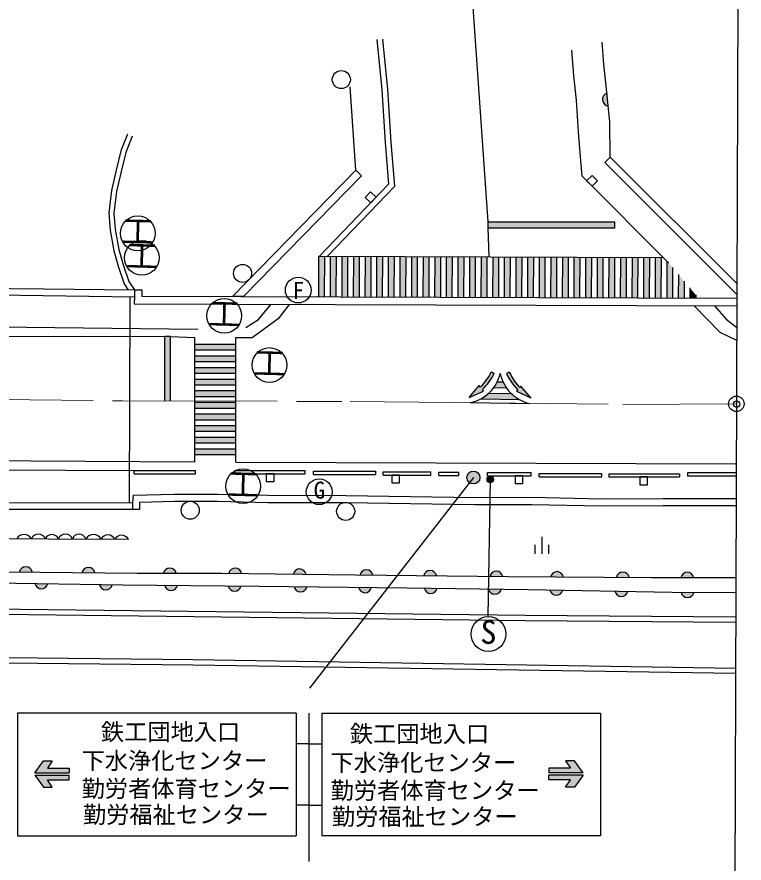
# Model space of a CAD drawing. Units: millimetres at full size, sheet at 1:1000; details may follow other scales. Extents: x 40000 to 680000, y 20000 to 380000.
# Drawn here: x 512061 to 568450, y 259263 to 324825 of the extents above; entities that cross this region are included whole.
import ezdxf
from ezdxf.enums import TextEntityAlignment as Align

# ---------------------------------------------------------------- set-up
doc = ezdxf.new("R2010")
doc.units = ezdxf.units.MM
doc.header["$LTSCALE"] = 1000
doc.header["$PDMODE"] = 32
doc.header["$PDSIZE"] = 500
doc.linetypes.add('CHAIN', pattern=[18.5, 12, -1.5, 3.5, -1.5])
for name, color, linetype, lineweight in [('M-BGD', 7, 'Continuous', 25), ('M-BGD-EXST', 7, 'Continuous', 25), ('M-BMK', 2, 'CHAIN', 13), ('M-BMK-OTRS', 5, 'Continuous', 25), ('M-BMK-SRVR', 3, 'Continuous', 25), ('M-STR-STR1', 1, 'Continuous', 25), ('M-STR-STRC', 7, 'Continuous', 25)]:
    doc.layers.add(name, color=color, linetype=linetype, lineweight=lineweight)
doc.layers.add('M-OTRS', color=6, linetype='Continuous')
doc.styles.add('ＭＳ ゴシック', font='')
doc.styles.get('ＭＳ ゴシック').set_extended_font_data('MS Gothic')

msp = doc.modelspace()

# ---------------------------------------------------------------- hatches: boundary and pattern name
at = {"layer": 'M-BGD'}
for points in [[(557826, 318910, 0.82183), (557923, 317924)], [(513243, 281814, 0.82183), (512252, 281826)], [(518100, 281756, 0.82183), (517110, 281768)], [(524419, 281720, 0.82183), (523428, 281719)], [(529483, 281704, 0.82183), (528492, 281717)], [(534481, 281639, 0.82183), (533490, 281651)], [(539659, 281574, 0.82183), (538668, 281585)], [(544600, 281522, 0.82183), (543609, 281532)], [(549738, 281467, 0.82183), (548747, 281477)], [(554441, 281433, 0.82183), (553450, 281439)], [(559539, 281397, 0.82183), (558548, 281404)], [(564539, 281392, 0.82183), (563548, 281390)], [(513461, 280931, 0.82183), (514452, 280915)], [(518461, 280848, 0.82183), (519452, 280832)], [(523519, 280789, 0.82183), (524510, 280780)], [(528440, 280746, 0.82183), (529431, 280737)], [(533557, 280690, 0.82183), (534548, 280677)], [(538558, 280626, 0.82183), (539549, 280613)], [(543656, 280561, 0.82183), (544647, 280549)], [(548632, 280499, 0.82183), (549623, 280487)], [(553395, 280429, 0.82183), (554386, 280410)], [(558435, 280333, 0.82183), (559426, 280314)], [(563570, 280245, 0.82183), (564561, 280239)]]:
    msp.add_hatch(color=256, dxfattribs=at).paths.add_polyline_path(points)
at = {"layer": 'M-BGD-EXST'}
msp.add_hatch(color=256, dxfattribs=at).paths.add_polyline_path([(549016, 288985, 1), (548516, 288985, 1)])
at = {"layer": 'M-STR-STRC'}
for points in [[(558430, 308941), (548604, 308941), (548604, 308491), (558430, 308491)], [(535908, 306288), (535458, 306290), (535447, 303146), (535897, 303144)], [(536808, 306285), (536358, 306286), (536347, 303143), (536797, 303141)], [(537708, 306282), (537258, 306283), (537247, 303140), (537697, 303138)], [(538608, 306279), (538158, 306280), (538147, 303136), (538597, 303135)], [(539508, 306275), (539058, 306277), (539047, 303133), (539497, 303132)], [(540408, 306272), (539958, 306274), (539947, 303130), (540397, 303129)], [(541308, 306269), (540858, 306271), (540847, 303127), (541297, 303126)], [(542208, 306266), (541758, 306268), (541747, 303124), (542197, 303122)], [(543108, 306263), (542658, 306265), (542647, 303121), (543097, 303119)], [(544008, 306260), (543558, 306261), (543547, 303118), (543997, 303116)], [(544908, 306257), (544458, 306258), (544447, 303115), (544897, 303113)], [(545808, 306254), (545358, 306255), (545347, 303111), (545797, 303110)], [(546708, 306250), (546258, 306252), (546247, 303108), (546697, 303107)], [(547608, 306247), (547158, 306249), (547147, 303105), (547597, 303104)], [(548508, 306244), (548058, 306246), (548047, 303102), (548497, 303100)], [(549408, 306241), (548958, 306243), (548947, 303099), (549397, 303097)], [(550308, 306238), (549858, 306239), (549847, 303096), (550297, 303094)], [(551208, 306235), (550758, 306236), (550747, 303093), (551197, 303091)], [(552108, 306232), (551658, 306233), (551647, 303090), (552097, 303088)], [(553008, 306229), (552558, 306230), (552547, 303086), (552997, 303085)], [(553908, 306225), (553458, 306227), (553447, 303083), (553897, 303082)], [(554808, 306222), (554358, 306224), (554347, 303080), (554797, 303079)], [(555708, 306219), (555258, 306221), (555247, 303077), (555697, 303075)], [(556608, 306216), (556158, 306218), (556147, 303074), (556597, 303072)], [(557508, 306213), (557058, 306214), (557047, 303071), (557497, 303069)], [(558408, 306210), (557958, 306211), (557947, 303068), (558397, 303066)], [(559308, 306207), (558858, 306208), (558847, 303064), (559297, 303063)], [(560208, 306203), (559758, 306205), (559747, 303061), (560197, 303060)], [(561108, 306200), (560658, 306202), (560647, 303058), (561097, 303057)], [(562008, 306197), (561558, 306199), (561547, 303055), (561997, 303054)], [(562905, 305404), (562609, 305753), (562457, 305905), (562447, 303052), (562897, 303050)], [(563801, 304349), (563353, 304877), (563347, 303049), (563797, 303047)], [(564250, 303822), (564247, 303046), (564697, 303044), (564698, 303294)], [(523982, 300073), (523532, 300073), (523532, 295066), (523982, 295065)], [(529033, 299469), (525868, 299469), (525868, 299019), (529033, 299019)], [(529033, 298569), (525868, 298569), (525868, 298119), (529033, 298119)], [(529033, 297669), (525868, 297669), (525868, 297219), (529033, 297219)], [(549069, 297193), (549031, 297121), (548993, 297049), (548953, 296977), (548911, 296907), (548869, 296837), (548825, 296768), (548780, 296699), (548734, 296632), (548687, 296565), (548639, 296499), (548589, 296434), (548538, 296370), (548487, 296307), (548434, 296244), (548380, 296183), (548325, 296123), (548269, 296063), (548212, 296004), (548153, 295947), (548237, 295836), (547121, 295330), (547919, 296260), (548010, 296139), (548066, 296197), (548122, 296257), (548177, 296318), (548230, 296380), (548283, 296443), (548334, 296506), (548384, 296571), (548433, 296636), (548481, 296702), (548528, 296769), (548574, 296837), (548618, 296906), (548661, 296975), (548703, 297045), (548744, 297116), (548784, 297188), (548822, 297260), (548850, 297315), (549073, 297203)], [(550022, 297182), (550058, 297109), (550095, 297036), (550133, 296964), (550173, 296892), (550214, 296821), (550256, 296751), (550299, 296682), (550343, 296613), (550389, 296546), (550436, 296479), (550484, 296412), (550533, 296347), (550583, 296283), (550635, 296219), (550687, 296156), (550741, 296095), (550796, 296034), (550851, 295974), (550908, 295915), (550823, 295806), (551926, 295275), (551150, 296222), (551056, 296103), (551001, 296164), (550947, 296225), (550893, 296287), (550841, 296350), (550790, 296414), (550740, 296479), (550692, 296544), (550644, 296611), (550598, 296678), (550552, 296746), (550508, 296815), (550466, 296885), (550424, 296955), (550384, 297026), (550344, 297098), (550307, 297170), (550270, 297243), (550243, 297299), (550017, 297192)], [(529033, 296769), (525868, 296769), (525868, 296319), (529033, 296319)], [(549759, 296548, 0.04375), (550016, 296095), (549759, 296548), (549315, 296554, -0.04375), (549046, 296107), (550016, 296095)], [(529033, 295869), (525868, 295869), (525868, 295419), (529033, 295419)], [(550403, 295640, 0.06476), (551022, 295182), (550403, 295640), (548648, 295662, -0.06476), (548017, 295221), (551022, 295182)], [(529033, 294969), (525868, 294969), (525868, 294519), (529033, 294519)], [(529033, 294069), (525868, 294069), (525868, 293619), (529033, 293619)], [(529033, 293169), (525868, 293169), (525868, 292719), (529033, 292719)], [(529033, 292269), (525868, 292269), (525868, 291819), (529033, 291819)], [(529033, 291369), (525868, 291369), (525868, 290919), (529033, 290919)], [(547959, 289137, 1), (546959, 289137, 1)], [(513445, 266249), (514115, 267186), (514795, 267186), (514425, 266611), (516109, 266611), (516110, 266250)], [(555962, 266249), (555292, 267186), (554612, 267186), (554982, 266611), (553298, 266611), (553297, 266250)], [(516109, 265712), (516110, 266074), (513445, 266074), (514115, 265138), (514795, 265137), (514425, 265713)], [(553298, 265712), (553297, 266074), (555962, 266074), (555292, 265138), (554612, 265137), (554982, 265713)]]:
    msp.add_hatch(color=256, dxfattribs=at).paths.add_polyline_path(points)

# ---------------------------------------------------------------- linework, layer by layer
at = {"layer": 'M-BGD'}
for p, q in [((538342, 312939), (537891, 319403)), ((558068, 313958), (557644, 313533)), ((567880, 303323), (557644, 313533)), ((567882, 304168), (558068, 313958)), ((538770, 312519), (538342, 312939)), ((506828, 300845), (526100, 300629)), ((507416, 289756), (521159, 289680)), ((521159, 289680), (525921, 289680)), ((521159, 289430), (521159, 289680)), ((521159, 289430), (525921, 289430)), ((525921, 289430), (525921, 289680)), ((528971, 289677), (534421, 289677)), ((528971, 289427), (528971, 289677)), ((528971, 289427), (534421, 289427)), ((534421, 289427), (534421, 289677)), ((535065, 289629), (539903, 289629)), ((535065, 289379), (535065, 289629)), ((535065, 289379), (539903, 289379)), ((539903, 289379), (539903, 289629)), ((540452, 289573), (544147, 289573)), ((540452, 289323), (540452, 289573)), ((540452, 289323), (544147, 289323)), ((544147, 289323), (544147, 289573)), ((544783, 289556), (546335, 289556)), ((544783, 289306), (544783, 289556)), ((544783, 289306), (546335, 289306)), ((546335, 289306), (546335, 289556)), ((548551, 289513), (551936, 289513)), ((548551, 289263), (548551, 289513)), ((548551, 289263), (551936, 289263)), ((551936, 289263), (551936, 289513)), ((552551, 289452), (557424, 289452)), ((552551, 289202), (552551, 289452)), ((552551, 289202), (557424, 289202)), ((557424, 289202), (557424, 289452)), ((557973, 289433), (563450, 289433)), ((557973, 289433), (557973, 289183)), ((557973, 289183), (563450, 289183)), ((563450, 289433), (563450, 289183)), ((567831, 289491), (564049, 289491)), ((564049, 289491), (564049, 289241)), ((567831, 289241), (564049, 289241)), ((552779, 283214), (552779, 284542)), ((552246, 283214), (552246, 283911)), ((553313, 283214), (553313, 283911))]:
    msp.add_line(p, q, dxfattribs=at)
for points in [[(539966, 323065), (540354, 319166), (540619, 315100), (540887, 311856), (535518, 306289)], [(540414, 323110), (540803, 319203), (541068, 315133), (541352, 311690), (536141, 306287)], [(558068, 313958), (558044, 316696), (557819, 318982), (557573, 321155), (557444, 322864)], [(555067, 322251), (555224, 320252), (555434, 318383), (555584, 315888), (555736, 313991), (555857, 312507), (562609, 305753)], [(520637, 315729), (520128, 314438), (519769, 312948), (519391, 311365), (519182, 309636), (519293, 308305), (519568, 306703), (519949, 305425), (520367, 304148), (520665, 303695)], [(521009, 315582), (520510, 314318), (520158, 312854), (519785, 311294), (519584, 309629), (519690, 308355), (519958, 306794), (520331, 305544), (520730, 304324), (521168, 303691)], [(538342, 312939), (528810, 303195), (529654, 303200), (538770, 312519)], [(521147, 303691), (521750, 303684), (521757, 303193), (567879, 303033)], [(521167, 303143), (521166, 302596), (567876, 302433)], [(529802, 300758), (530782, 301374), (531779, 302559)], [(566156, 302439), (567053, 301404), (567871, 300786)], [(521048, 287173), (521090, 287775), (524272, 287848), (527623, 287848), (531517, 287757), (537567, 287744), (542577, 287667), (547563, 287589), (552003, 287602), (557456, 287485), (562169, 287511), (567825, 287523)], [(521043, 286673), (521583, 286673), (521603, 287236), (524278, 287298), (527617, 287298), (531510, 287207), (537562, 287194), (542569, 287117), (547559, 287039), (551998, 287052), (557451, 286935), (562171, 286961), (567823, 286973)], [(68343, 284725), (119677, 284160), (164374, 283525), (201153, 283019), (223037, 282638), (254839, 282186), (293046, 281734), (320563, 281492), (423071, 280005), (551484, 278471), (567793, 278336)], [(68338, 284325), (119672, 283760), (164369, 283125), (201146, 282619), (223030, 282238), (254834, 281786), (293042, 281334), (320558, 281092), (423065, 279606), (551480, 278071), (567791, 277936)], [(505994, 284204), (508288, 284415), (520702, 284349)], [(511368, 281837), (521392, 281716), (527956, 281723), (538308, 281589), (550168, 281462), (561274, 281385), (567803, 281399)], [(68366, 280675), (81625, 280472), (101271, 280135), (123465, 279916), (146335, 279562), (172397, 279280), (191677, 279038), (223572, 278580), (248904, 278146), (272756, 277784), (294542, 277539), (319605, 277209), (343978, 276827), (399967, 276042), (439867, 275665), (467723, 275253), (491897, 274988), (525720, 274631), (567777, 273975)], [(68372, 281075), (81632, 280872), (101277, 280535), (123470, 280316), (146340, 279962), (172401, 279680), (191682, 279438), (223579, 278980), (248910, 278546), (272761, 278184), (294547, 277939), (319610, 277609), (343984, 277227), (399972, 276442), (439872, 276065), (467729, 275653), (491901, 275388), (525725, 275031), (567779, 274375)], [(510298, 280984), (520263, 280818), (530846, 280724), (542304, 280578), (551701, 280461), (562885, 280248), (567799, 280222)]]:
    msp.add_lwpolyline(points, dxfattribs=at)
for points in [[(556238, 312126), (556662, 311702), (557086, 312126), (556662, 312550)], [(539500, 310418), (539917, 310850), (539485, 311267), (539069, 310835)], [(531997, 289427), (531397, 289427), (531397, 288827), (531997, 288827)], [(541739, 289323), (541139, 289323), (541139, 288723), (541739, 288723)], [(551287, 289263), (550687, 289263), (550687, 288663), (551287, 288663)], [(560965, 289183), (560365, 289183), (560365, 288583), (560965, 288583)]]:
    msp.add_lwpolyline(points, close=True, dxfattribs=at)
for centre in [(537219, 319968), (529557, 304955), (525502, 286601), (537555, 286508)]:
    msp.add_circle(centre, 700, dxfattribs=at)
for centre, radius, start, end in [((557972, 318427), 505, 106.77796, 264.43615), ((512620, 284071), 646, 29.51823, 149.86988), ((513716, 284180), 573, 20.76013, 158.62798), ((514770, 284147), 570, 23.90298, 155.48513), ((515824, 284192), 565, 18.62676, 160.76135), ((516876, 284215), 540, 16.3377, 163.05041), ((517990, 284027), 686, 29.1062, 150.28191), ((519118, 284105), 587, 25.17692, 154.21118), ((520174, 284058), 603, 28.90903, 150.47908), ((512746, 281722), 505, 10.48353, 168.14172), ((517604, 281664), 505, 10.48353, 168.14172), ((523924, 281621), 505, 11.23212, 168.89031), ((528986, 281612), 505, 10.42528, 168.08347), ((533984, 281547), 505, 10.42528, 168.08347), ((539162, 281482), 505, 10.55974, 168.21793), ((544103, 281429), 505, 10.55974, 168.21793), ((549241, 281374), 505, 10.55974, 168.21793), ((553945, 281338), 505, 10.77336, 168.43155), ((559043, 281303), 505, 10.77336, 168.43155), ((564044, 281293), 505, 11.28863, 168.94682), ((513958, 281021), 505, 190.21607, 347.87426), ((518958, 280938), 505, 190.21607, 347.87426), ((524016, 280883), 505, 190.66403, 348.32222), ((528936, 280839), 505, 190.66403, 348.32222), ((534054, 280781), 505, 190.43676, 348.09495), ((539055, 280717), 505, 190.43676, 348.09495), ((544153, 280653), 505, 190.46206, 348.12025), ((549129, 280591), 505, 190.46206, 348.12025), ((553892, 280517), 505, 190.07961, 347.7378), ((558932, 280421), 505, 190.07961, 347.7378), ((564066, 280340), 505, 190.86124, 348.51943)]:
    msp.add_arc(centre, radius, start, end, dxfattribs=at)
at = {"layer": 'M-BGD-EXST'}
msp.add_line((548766, 288985), (548579, 278358), dxfattribs=at)
for centre, radius in [((521438, 308055), 1350), ((521749, 306161), 1350), ((533880, 303661), 1000), ((528139, 301666), 1350), ((531645, 297849), 1350), ((529601, 288463), 1350), ((548766, 288985), 250), ((535504, 288035), 1000), ((548626, 277009), 1350)]:
    msp.add_circle(centre, radius, dxfattribs=at)
at = {"layer": 'M-BMK'}
msp.add_lwpolyline([(360745, 296147), (378640, 295972), (396279, 295827), (419421, 295721), (438889, 295563), (452475, 295543), (471767, 295313), (479228, 295300), (488456, 295292), (497283, 295310), (505985, 295217), (520248, 295075), (537916, 295027), (545921, 294950), (559045, 294799), (567850, 294848)], dxfattribs=at)
at = {"layer": 'M-BMK-OTRS'}
msp.add_line((568010, 340958), (567677, 244946), dxfattribs=at)
at = {"layer": 'M-BMK-SRVR'}
msp.add_circle((567850, 294848), 600, dxfattribs=at)
at = {"layer": 'M-OTRS'}
msp.add_point((567873, 294818), dxfattribs=at)
at = {"layer": 'M-STR-STR1'}
for p, q in [((521168, 303691), (521167, 303143)), ((509026, 303320), (521167, 303143)), ((520817, 303148), (520755, 287172))]:
    msp.add_line(p, q, dxfattribs=at)
msp.add_lwpolyline([(508958, 303816), (514171, 303753), (521168, 303691)], dxfattribs=at)
msp.add_lwpolyline([(508793, 286673), (521043, 286673), (521048, 287173), (508801, 287152)], close=True, dxfattribs=at)
at = {"layer": 'M-STR-STRC'}
for p, q in [((548604, 308941), (547332, 327077)), ((548604, 308941), (558430, 308941)), ((548604, 308491), (548604, 308941)), ((558430, 308491), (558430, 308941)), ((548604, 308491), (558430, 308491)), ((548693, 306244), (548604, 308491)), ((535458, 306290), (535447, 303146)), ((535458, 306290), (562165, 306197)), ((535908, 306288), (535897, 303144)), ((536358, 306286), (536347, 303143)), ((536808, 306285), (536797, 303141)), ((537258, 306283), (537247, 303140)), ((537708, 306282), (537697, 303138)), ((538158, 306280), (538147, 303136)), ((538608, 306279), (538597, 303135)), ((539058, 306277), (539047, 303133)), ((539508, 306275), (539497, 303132)), ((539958, 306274), (539947, 303130)), ((540408, 306272), (540397, 303129)), ((540858, 306271), (540847, 303127)), ((541308, 306269), (541297, 303126)), ((541758, 306268), (541747, 303124)), ((542208, 306266), (542197, 303122)), ((542658, 306265), (542647, 303121)), ((543108, 306263), (543097, 303119)), ((543558, 306261), (543547, 303118)), ((544008, 306260), (543997, 303116)), ((544458, 306258), (544447, 303115)), ((544908, 306257), (544897, 303113)), ((545358, 306255), (545347, 303111)), ((545808, 306254), (545797, 303110)), ((546258, 306252), (546247, 303108)), ((546708, 306250), (546697, 303107)), ((547158, 306249), (547147, 303105)), ((547608, 306247), (547597, 303104)), ((548058, 306246), (548047, 303102)), ((548508, 306244), (548497, 303100)), ((548958, 306243), (548947, 303099)), ((549408, 306241), (549397, 303097)), ((549858, 306239), (549847, 303096)), ((550308, 306238), (550297, 303094)), ((550758, 306236), (550747, 303093)), ((551208, 306235), (551197, 303091)), ((551658, 306233), (551647, 303090)), ((552108, 306232), (552097, 303088)), ((552558, 306230), (552547, 303086)), ((553008, 306229), (552997, 303085)), ((553458, 306227), (553447, 303083)), ((553908, 306225), (553897, 303082)), ((554358, 306224), (554347, 303080)), ((554808, 306222), (554797, 303079)), ((555258, 306221), (555247, 303077)), ((555708, 306219), (555697, 303075)), ((556158, 306218), (556147, 303074)), ((556608, 306216), (556597, 303072)), ((557058, 306214), (557047, 303071)), ((557508, 306213), (557497, 303069)), ((557958, 306211), (557947, 303068)), ((558408, 306210), (558397, 303066)), ((558858, 306208), (558847, 303064)), ((559308, 306207), (559297, 303063)), ((559758, 306205), (559747, 303061)), ((560208, 306203), (560197, 303060)), ((560658, 306202), (560647, 303058)), ((561108, 306200), (561097, 303057)), ((561558, 306199), (561547, 303055)), ((562008, 306197), (561997, 303054)), ((562457, 305905), (562447, 303052)), ((562905, 305404), (562897, 303050)), ((563353, 304877), (563347, 303049)), ((563801, 304349), (563797, 303047)), ((564250, 303822), (564247, 303046)), ((564698, 303294), (564697, 303044)), ((523532, 295066), (523532, 300073)), ((523982, 300073), (523532, 300073)), ((523982, 295066), (523982, 300073)), ((523982, 300073), (525868, 299989)), ((525868, 290332), (525868, 299989)), ((529033, 290332), (529033, 299989)), ((525868, 299469), (529033, 299469)), ((525868, 299019), (529033, 299019)), ((525868, 298569), (529033, 298569)), ((525868, 298119), (529033, 298119)), ((525868, 297669), (529033, 297669)), ((525868, 297219), (529033, 297219)), ((548850, 297315), (549073, 297203)), ((550243, 297299), (550017, 297192)), ((525868, 296769), (529033, 296769)), ((549315, 296554), (549759, 296548)), ((525868, 296319), (529033, 296319)), ((525868, 295869), (529033, 295869)), ((547121, 295330), (547919, 296260)), ((548010, 296139), (547919, 296260)), ((549046, 296107), (550016, 296095)), ((551056, 296103), (551150, 296222)), ((551926, 295275), (551150, 296222)), ((525868, 295419), (529033, 295419)), ((548017, 295221), (551022, 295182)), ((548648, 295662), (550403, 295640)), ((525868, 294969), (529033, 294969)), ((525868, 294519), (529033, 294519)), ((547218, 294938), (551814, 294879)), ((525868, 294069), (529033, 294069)), ((525868, 293619), (529033, 293619)), ((525868, 293169), (529033, 293169)), ((525868, 292719), (529033, 292719)), ((525868, 292269), (529033, 292269)), ((525868, 291819), (529033, 291819)), ((525868, 291369), (529033, 291369)), ((525868, 290919), (529033, 290919)), ((529033, 290332), (567834, 290197)), ((547459, 289137), (534753, 272828)), ((533704, 270883), (512104, 270883)), ((512104, 270883), (512104, 261383)), ((533704, 270883), (533704, 261383)), ((534704, 270883), (534704, 259383)), ((535704, 270883), (535704, 261383)), ((535704, 270883), (557304, 270883)), ((557304, 270883), (557304, 261383)), ((534704, 268508), (533704, 268508)), ((534704, 268508), (535704, 268508)), ((513445, 266249), (514115, 267186)), ((514115, 267186), (514795, 267186)), ((514795, 267186), (514425, 266611)), ((554612, 267186), (554982, 266611)), ((555292, 267186), (554612, 267186)), ((555962, 266249), (555292, 267186)), ((513445, 266249), (516110, 266248)), ((514425, 266611), (516109, 266611)), ((516110, 266611), (516110, 266250)), ((553297, 266611), (553297, 266250)), ((555962, 266249), (553297, 266248)), ((554982, 266611), (553298, 266611)), ((513445, 266074), (516110, 266074)), ((513445, 266074), (514115, 265138)), ((514795, 265137), (514425, 265713)), ((514425, 265713), (516109, 265712)), ((516109, 265712), (516110, 266074)), ((555962, 266074), (553297, 266074)), ((553298, 265712), (553297, 266074)), ((554982, 265713), (553298, 265712)), ((554612, 265137), (554982, 265713)), ((555962, 266074), (555292, 265138)), ((514115, 265138), (514795, 265137)), ((555292, 265138), (554612, 265137)), ((534704, 263758), (533704, 263758)), ((534704, 263758), (535704, 263758)), ((512104, 261383), (533704, 261383)), ((557304, 261383), (535704, 261383))]:
    msp.add_line(p, q, dxfattribs=at)
for points in [[(529033, 299989), (530294, 299975), (532423, 301543), (533198, 302554)], [(564572, 302445), (566575, 300397), (567867, 299778)], [(270086, 301616), (322905, 301100), (362072, 300864), (405458, 300752), (459781, 300284), (497492, 300082), (523532, 300073)], [(547121, 295330), (548237, 295836), (548153, 295947)], [(551926, 295275), (550823, 295806), (550908, 295915)], [(525868, 290332), (470701, 290668), (404661, 291130), (337388, 291593), (281193, 291650), (235511, 291912)]]:
    msp.add_lwpolyline(points, dxfattribs=at)
msp.add_circle((547459, 289137), 500, dxfattribs=at)
for centre, radius, start, end in [((546634, 297866), 2985, 281.28381, 347.23883), ((544664, 299417), 4684, 315.58093, 333.33382), ((544887, 299305), 4684, 314.20514, 333.33382), ((552473, 297791), 2985, 191.28381, 257.23883), ((554251, 299197), 4684, 205.34561, 224.47428), ((554477, 299304), 4684, 205.34561, 223.0985)]:
    msp.add_arc(centre, radius, start, end, dxfattribs=at)

# ---------------------------------------------------------------- texts
at = {"layer": 'M-BGD-EXST', "style": 'ＭＳ ゴシック'}
for s, p in [('工', (520158, 306779)), ('工', (520469, 304885)), ('工', (526859, 300390)), ('工', (530365, 296573)), ('工', (528321, 287187)), ('S', (547971, 275716))]:
    msp.add_text(s, height=1833, rotation=358.508, dxfattribs=at).set_placement(p, align=Align.BOTTOM_LEFT)
msp.add_text('F', height=1320, dxfattribs=at).set_placement((533891, 303633), align=Align.MIDDLE_CENTER)
msp.add_text('G', height=1320, dxfattribs=at).set_placement((535064, 287107), align=Align.BOTTOM_LEFT)
at = {"layer": 'M-STR-STRC', "style": 'ＭＳ ゴシック'}
for s, p in [('鉄工団地入口', (523975, 269431)), ('鉄工団地入口', (543279, 269281)), ('下水浄化センター', (524277, 267202)), ('下水浄化センター', (543582, 267052)), ('勤労者体育センター', (525184, 265039)), ('勤労者体育センター', (544488, 264889)), ('勤労福祉センター', (524383, 263017)), ('勤労福祉センター', (543688, 262867))]:
    msp.add_text(s, height=1320, dxfattribs=at).set_placement(p, align=Align.MIDDLE_CENTER)

doc.saveas('drawing.dxf')
